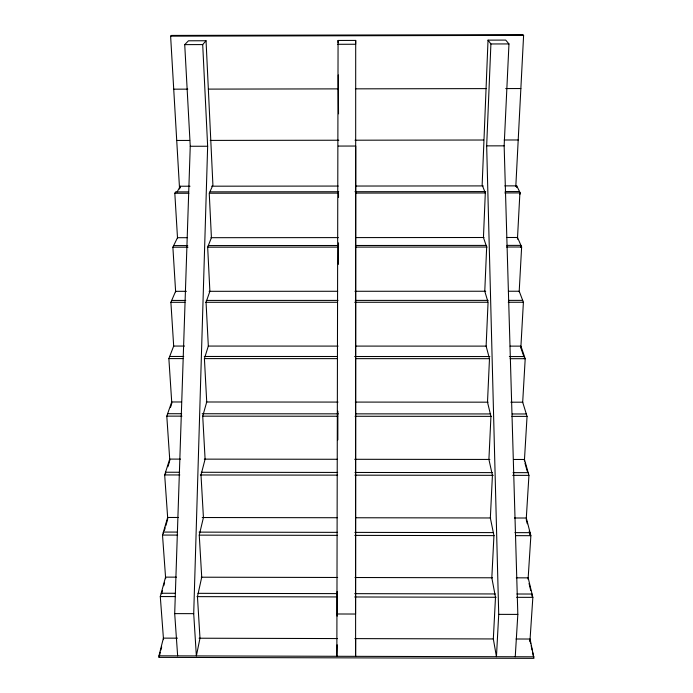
<?xml version="1.0" encoding="UTF-8"?>
<svg xmlns="http://www.w3.org/2000/svg" width="693" height="693" viewBox="0 0 693 693"><rect width="100%" height="100%" fill="white"/><g stroke="black" fill="none" stroke-linecap="round" stroke-linejoin="round"><path stroke-width="1.04" d="M355.656 638.608L355.604 656.34L355.7 40.419L338.071 40.463L336.85 656.297L337.153 644.819M355.7 40.419L355.648 44.257L337.638 44.291M337.144 591.536L337.144 616.146M206.046 40.748L212.916 185.17L209.243 193.234L211.417 237.69L207.666 247.184L209.884 291.311L206.055 302.295L208.324 346.067L204.409 358.61L206.722 401.992L202.728 416.155L205.093 459.138L201.005 474.982L203.43 517.524L199.255 535.126L201.724 577.208L197.453 596.638L199.982 638.218L196.362 655.924L193.711 613.66L207.649 146.249L202.702 44.586L206.046 40.748L188.461 40.792L184.728 44.621L190.246 146.266L174.697 613.617L177.651 655.881M337.855 411.192L337.837 439.916M488.028 40.133L482.155 184.884L485.308 192.957L483.445 237.508L486.668 247.029L484.771 291.242L488.063 302.252L486.122 346.119L489.483 358.688L487.5 402.174L490.939 416.363L488.911 459.442L492.42 475.329L490.349 517.966L493.944 535.62L491.822 577.789L495.495 597.279L493.329 638.946L496.448 656.713L498.717 614.362L486.668 145.868L490.904 43.962L488.028 40.133L505.699 40.09L508.965 43.928L504.149 145.842L517.827 614.405L515.245 656.756M338.513 242.888L338.409 264.345M515.8 186.573L523.605 35.378L522.894 34.65L171.422 35.43L170.617 36.157L179.565 189.016M516.64 187.508L516.718 185.871L504.825 185.88M517.446 239.137L519.897 192.923L519.213 191.554L505.171 191.563M519.984 194.265L520.071 192.593L516.718 185.871M520.815 247.514L520.937 245.383L506.869 245.391M519.178 291.805L521.63 247.003L517.532 237.491L506.739 237.491M520.841 347.747L523.397 302.252L519.213 291.233L508.411 291.242M524.358 358.697L524.48 356.557L509.338 356.557M522.661 402.659L525.207 358.697L520.928 346.128L510.109 346.128M524.384 461.053L527.052 416.389L522.687 402.191L510.802 402.191M526.282 518.373L528.941 475.372L524.471 459.476L513.66 459.468M529.963 534.788L530.093 532.666L514.951 532.64M528.083 579.27L530.873 535.68L526.308 518.017L514.423 518M531.912 596.179L532.051 594.031L516.917 594.005M529.928 641.441L532.848 597.357L528.179 577.858L516.268 577.832M516.025 638.998L530.093 639.033L533.948 658.35L159.061 657.371L158.948 655.829L163.409 638.132L177.469 638.166M159.061 657.371L160.378 652.156M160.897 650.069L161.686 646.941M163.522 639.648L160.291 596.56L165.558 577.13L176.377 577.156M161.582 593.797L162.396 590.774M163.756 585.732L164.579 582.7M165.662 578.664L162.508 535.065L167.654 517.472L178.456 517.489M164.354 530.717L165.203 527.797M165.774 525.848L167.481 519.993M167.758 519.022L164.674 474.939L169.707 459.095L180.518 459.112M167.888 466.744L169.49 461.677M169.811 460.663L166.796 416.129L171.717 401.975L181.436 401.983M170.461 407.475L171.483 404.539M171.812 403.508L168.867 358.593L173.683 346.058L184.503 346.058M173.709 346.526L170.894 302.304L175.606 291.32L186.417 291.311M175.641 291.883L172.878 247.202L177.495 237.708L187.205 237.699M177.018 192.1L180.284 186.226L190.021 186.218M177.529 238.279L174.818 193.269L175.589 191.892L188.557 191.883M170.617 36.157L523.605 35.378M184.728 44.621L202.702 44.586M490.904 43.962L508.965 43.928M173.718 89.172L187.777 89.146M208.324 89.111L338.097 88.877M355.396 88.843L486.252 88.609M505.717 88.574L520.859 88.539M176.724 140.454L189.691 140.436M210.222 140.41L338.816 140.229M355.024 140.203L483.627 140.021M504.157 139.995L518.208 139.977M190.246 146.266L207.649 146.249M338.288 146.067L355.726 146.041L355.561 614.033L336.503 613.989M486.668 145.868L504.149 145.842M211.66 186.192L338.227 186.062M355.535 186.045L483.186 185.906M210.17 191.857L338.756 191.736M354.963 191.718L485.715 191.58M174.818 193.269L188.877 193.252M209.433 193.234L338.167 193.104M355.474 193.087L485.282 192.957M504.755 192.94L519.897 192.923M210.958 237.69L338.34 237.604M355.613 237.595L484.069 237.508M173.666 245.591L187.725 245.582M208.281 245.573L338.106 245.495M355.414 245.487L486.313 245.409M172.878 247.202L187.994 247.193M207.424 247.184L338.08 247.106M355.353 247.098L487.075 247.029M506.514 247.011L521.63 247.003M209.104 291.311L337.682 291.277M354.972 291.277L485.715 291.242M171.691 300.433L185.733 300.433M206.254 300.424L338.011 300.407M355.292 300.407L488.132 300.381M508.645 300.381L522.687 300.372M170.894 302.304L184.953 302.304M205.492 302.295L337.413 302.278M354.712 302.278L487.716 302.252M508.264 302.252L523.397 302.252M208.298 346.067L338.115 346.093M355.422 346.093L486.313 346.119M169.681 356.462L183.749 356.462M204.296 356.471L337.344 356.505M354.651 356.514L489.864 356.548M168.867 358.593L182.9 358.602M204.496 358.61L337.318 358.645M355.674 358.653L489.57 358.688M510.091 358.697L525.207 358.697M206.271 401.992L338.019 402.079M355.301 402.087L488.123 402.174M167.628 413.712L181.679 413.73M202.2 413.738L338.331 413.842M355.613 413.851L490.661 413.946M512.266 413.964L526.308 413.972M166.796 416.129L181.938 416.138M202.495 416.155L337.725 416.25M355.041 416.268L491.354 416.363M511.91 416.38L527.052 416.389M204.314 459.138L337.352 459.277M354.66 459.294L489.864 459.442M179.608 472.254L165.532 472.236L165.644 473.83M201.256 472.28L337.656 472.435M354.972 472.461L492.454 472.617M513.028 472.643L528.179 472.661M164.674 474.939L179.808 474.956M200.346 474.982L337.621 475.138M354.911 475.164L493.269 475.329M512.725 475.355L528.941 475.372M202.217 517.524L337.257 517.732M355.622 517.758L490.653 517.966M177.451 532.085L163.383 532.068L163.496 533.645M199.082 532.129L337.543 532.354M354.851 532.38L493.312 532.605M162.508 535.065L177.633 535.091M199.237 535.126L337.508 535.36M354.79 535.386L494.144 535.62M515.748 535.654L530.873 535.68M201.273 577.208L337.664 577.477M354.981 577.512L492.454 577.789M161.192 593.251L175.251 593.277M197.955 593.329L337.43 593.624M354.729 593.658L495.287 593.953M160.291 596.56L175.416 596.595M197.011 596.638L337.396 596.942M354.669 596.976L496.136 597.279M516.649 597.323L532.848 597.357M174.697 613.617L193.711 613.66M498.717 614.362L517.827 614.405M199.099 638.218L337.552 638.565M354.859 638.608L493.312 638.946M158.948 655.829L534.052 656.808M520.841 347.73L523.743 356.289M524.947 463.08L527.226 471.214M526.212 519.577L527.295 523.769M529.183 531.107L529.998 534.251M529.045 583.445L530.743 590.531M529.989 640.557L530.691 643.693M531.159 645.789L532.085 649.973M532.553 652.07L533.48 656.254M180.284 186.226L180.379 187.855M338.071 40.463L338.089 42.62M338.288 74.983L338.531 113.825M338.505 193.104L338.531 197.34"/></g></svg>
